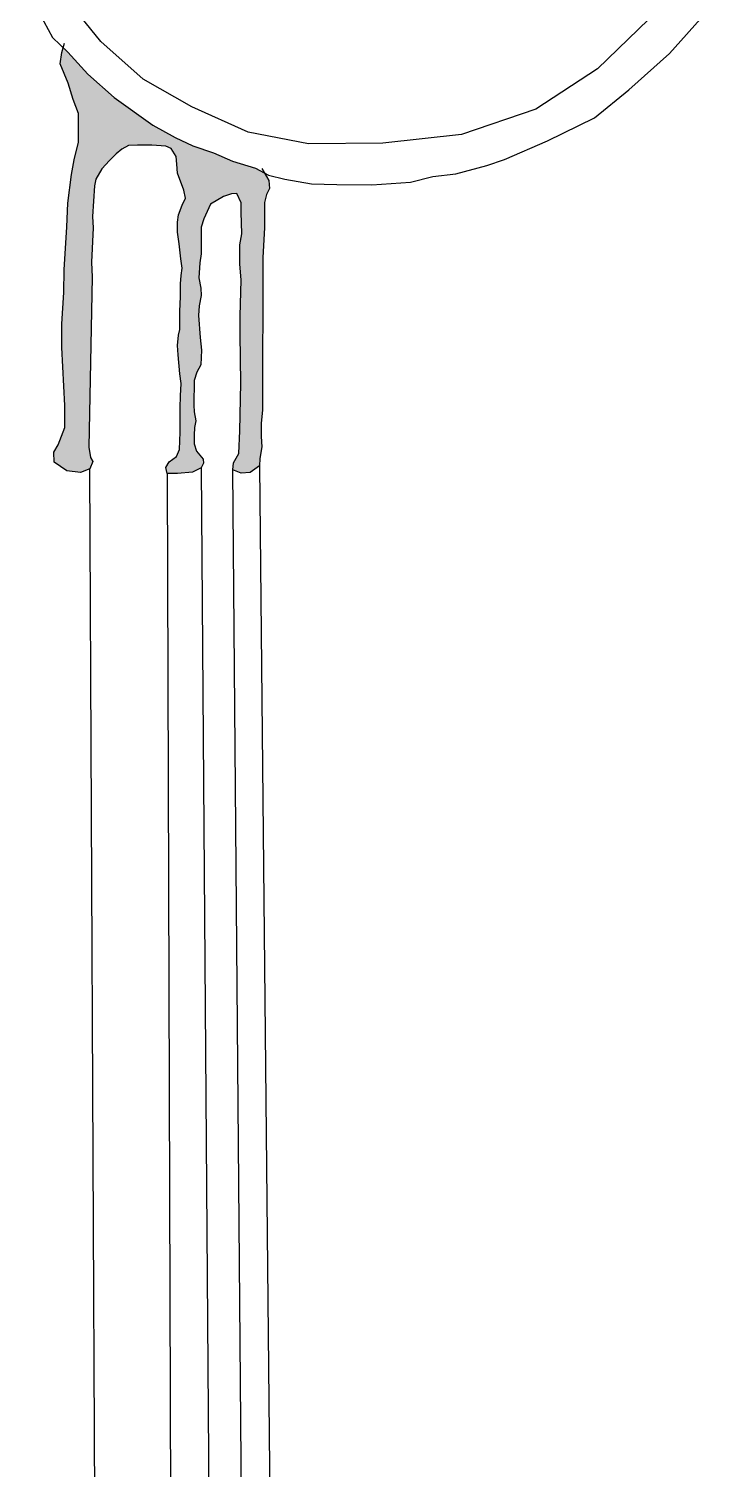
# Model space of a CAD drawing. Header units: millimetres. Extents: x 245 to 515, y 87 to 339.
# Drawn here: x 379.552 to 381.056, y 228.4 to 231.595 of the extents above; entities that cross this region are included whole.
import ezdxf

# ---------------------------------------------------------------- set-up
doc = ezdxf.new("R2010")
doc.units = ezdxf.units.MM
doc.layers.add('çziigi', color=10, linetype='Continuous')

msp = doc.modelspace()

# ---------------------------------------------------------------- hatches: boundary and pattern name
at = {"layer": 'çziigi'}
h = msp.add_hatch(color=256, dxfattribs=at)
h.dxf.hatch_style = 1
h.paths.add_polyline_path([(379.8275, 231.3816), (379.7416, 231.4427), (379.683, 231.4947), (379.6383, 231.543), (379.6282, 231.5529), (379.6255, 231.5424), (379.6216, 231.5178), (379.6393, 231.4748), (379.6501, 231.4386), (379.6624, 231.4071), (379.6624, 231.344), (379.6524, 231.3048), (379.6463, 231.2722), (379.6386, 231.2084), (379.6363, 231.1561), (379.6301, 231.0603), (379.6294, 231.0103), (379.6255, 230.9411), (379.6255, 230.888), (379.6317, 230.7599), (379.6317, 230.7107), (379.6171, 230.6722), (379.6071, 230.6561), (379.6079, 230.6338), (379.6363, 230.6146), (379.6664, 230.6107), (379.6871, 230.6192), (379.6941, 230.6353), (379.6887, 230.6446), (379.6848, 230.6669), (379.6926, 231.0441), (379.6912, 231.0772), (379.695, 231.1538), (379.6936, 231.1787), (379.6979, 231.2468), (379.7008, 231.2616), (379.7142, 231.2845), (379.7309, 231.3032), (379.7458, 231.318), (379.7582, 231.3285), (379.7731, 231.3362), (379.7932, 231.3372), (379.8248, 231.3372), (379.8559, 231.3348), (379.8679, 231.33), (379.8793, 231.3118), (379.8808, 231.2951), (379.8817, 231.275), (379.8961, 231.237), (379.8995, 231.2197), (379.8923, 231.204), (379.8842, 231.1824), (379.8818, 231.1662), (379.8818, 231.1442), (379.8856, 231.1183), (379.8894, 231.0851), (379.8923, 231.0646), (379.8904, 231.0483), (379.8885, 231.0297), (379.8885, 231.001), (379.8875, 230.9692), (379.8875, 230.9448), (379.8875, 230.9281), (379.8842, 230.9157), (379.8818, 230.8927), (379.8837, 230.8721), (379.8871, 230.8298), (379.8904, 230.8083), (379.889, 230.7811), (379.888, 230.7543), (379.888, 230.7189), (379.888, 230.7002), (379.8861, 230.662), (379.8799, 230.6462), (379.8636, 230.6347), (379.8559, 230.6218), (379.8588, 230.6089), (379.8823, 230.6089), (379.9153, 230.6117), (379.9345, 230.6213), (379.9397, 230.6318), (379.9388, 230.6404), (379.9244, 230.6586), (379.9187, 230.6749), (379.9187, 230.6935), (379.9201, 230.7107), (379.923, 230.7256), (379.9191, 230.7452), (379.9182, 230.7605), (379.9191, 230.8152), (379.9249, 230.8334), (379.934, 230.8501), (379.9354, 230.8821), (379.9325, 230.9108), (379.9287, 230.9589), (379.9301, 230.9805), (379.9349, 231.0034), (379.934, 231.0202), (379.9297, 231.0426), (379.9316, 231.0763), (379.9345, 231.0959), (379.9345, 231.115), (379.9345, 231.1375), (379.9345, 231.1552), (379.9402, 231.1739), (379.9555, 231.2064), (379.9842, 231.2231), (380.002, 231.2289), (380.0139, 231.2298), (380.023, 231.2093), (380.023, 231.1887), (380.0245, 231.1402), (380.0206, 231.1163), (380.0202, 231.0742), (380.0235, 231.0374), (380.0211, 230.9587), (380.0211, 230.9176), (380.0225, 230.8088), (380.0206, 230.7031), (380.0178, 230.6533), (380.0063, 230.6328), (380.0048, 230.617), (380.0235, 230.6093), (380.0431, 230.6112), (380.0637, 230.6256), (380.0647, 230.6418), (380.0695, 230.6677), (380.068, 230.6906), (380.0675, 230.7198), (380.0704, 230.7499), (380.0713, 231.0868), (380.075, 231.1543), (380.075, 231.1864), (380.075, 231.2096), (380.0795, 231.2276), (380.0863, 231.241), (380.0848, 231.259), (380.0749, 231.2754), (380.0555, 231.2864), (380.0042, 231.3017), (379.9617, 231.32), (379.9162, 231.3354), (379.8767, 231.3537)])

# ---------------------------------------------------------------- linework, layer by layer
for p, q in [((379.532, 231.7093), (379.6046, 231.576)), ((379.7119, 231.5667), (379.6288, 231.6701)), ((380.9503, 231.6378), (380.8143, 231.5062)), ((380.9744, 231.5407), (381.0559, 231.6317)), ((379.6046, 231.576), (379.6383, 231.543)), ((379.6216, 231.5178), (379.6255, 231.5424)), ((379.6255, 231.5424), (379.6309, 231.5632)), ((379.6383, 231.543), (379.683, 231.4947)), ((379.8057, 231.4837), (379.7119, 231.5667)), ((380.8842, 231.4601), (380.9744, 231.5407)), ((379.6393, 231.4748), (379.6216, 231.5178)), ((379.683, 231.4947), (379.7416, 231.4427)), ((379.9138, 231.4222), (379.8057, 231.4837)), ((380.8143, 231.5062), (380.6774, 231.4168)), ((379.6501, 231.4386), (379.6393, 231.4748)), ((380.808, 231.3978), (380.8842, 231.4601)), ((379.6624, 231.4071), (379.6501, 231.4386)), ((379.7416, 231.4427), (379.8275, 231.3816)), ((380.0389, 231.3661), (379.9138, 231.4222)), ((380.6774, 231.4168), (380.5124, 231.3607)), ((379.6624, 231.344), (379.6624, 231.4071)), ((379.8275, 231.3816), (379.8767, 231.3537)), ((380.7032, 231.3466), (380.808, 231.3978)), ((379.8767, 231.3537), (379.9162, 231.3354)), ((380.1727, 231.3403), (380.0389, 231.3661)), ((380.5124, 231.3607), (380.3377, 231.3413)), ((379.6524, 231.3048), (379.6624, 231.344)), ((379.7458, 231.318), (379.7309, 231.3032)), ((379.7582, 231.3285), (379.7458, 231.318)), ((379.7731, 231.3362), (379.7582, 231.3285)), ((379.7932, 231.3372), (379.7731, 231.3362)), ((379.8248, 231.3372), (379.7932, 231.3372)), ((379.8559, 231.3348), (379.8248, 231.3372)), ((379.8679, 231.33), (379.8559, 231.3348)), ((379.8793, 231.3118), (379.8679, 231.33)), ((379.9162, 231.3354), (379.9617, 231.32)), ((379.9617, 231.32), (380.0042, 231.3017)), ((380.3377, 231.3413), (380.1727, 231.3403)), ((380.6077, 231.3054), (380.7032, 231.3466)), ((379.6463, 231.2722), (379.6524, 231.3048)), ((379.7309, 231.3032), (379.7142, 231.2845)), ((379.8808, 231.2951), (379.8793, 231.3118)), ((379.8817, 231.275), (379.8808, 231.2951)), ((380.0042, 231.3017), (380.0555, 231.2864)), ((380.0555, 231.2864), (380.0841, 231.2702)), ((380.069, 231.2852), (380.0848, 231.259)), ((380.4999, 231.2732), (380.5689, 231.2922)), ((380.5689, 231.2922), (380.6077, 231.3054)), ((379.6386, 231.2084), (379.6463, 231.2722)), ((379.7008, 231.2616), (379.6979, 231.2468)), ((379.7142, 231.2845), (379.7008, 231.2616)), ((379.8961, 231.237), (379.8817, 231.275)), ((380.0841, 231.2702), (380.12, 231.2614)), ((380.0848, 231.259), (380.0863, 231.241)), ((380.12, 231.2614), (380.1794, 231.2512)), ((380.3137, 231.249), (380.3995, 231.2548)), ((380.3995, 231.2548), (380.4486, 231.2673)), ((380.4486, 231.2673), (380.4999, 231.2732)), ((379.6979, 231.2468), (379.6936, 231.1787)), ((379.8995, 231.2197), (379.8961, 231.237)), ((379.9842, 231.2231), (379.9555, 231.2064)), ((380.002, 231.2289), (379.9842, 231.2231)), ((380.0139, 231.2298), (380.002, 231.2289)), ((380.023, 231.2093), (380.0139, 231.2298)), ((380.0795, 231.2276), (380.075, 231.2096)), ((380.0863, 231.241), (380.0795, 231.2276)), ((380.1794, 231.2512), (380.2359, 231.2497)), ((380.2359, 231.2497), (380.3137, 231.249)), ((379.6363, 231.1561), (379.6386, 231.2084)), ((379.8842, 231.1824), (379.8923, 231.204)), ((379.8923, 231.204), (379.8995, 231.2197)), ((379.9555, 231.2064), (379.9402, 231.1739)), ((380.023, 231.1887), (380.023, 231.2093)), ((380.075, 231.2096), (380.075, 231.1864)), ((379.6936, 231.1787), (379.695, 231.1538)), ((379.8818, 231.1662), (379.8842, 231.1824)), ((379.8818, 231.1442), (379.8818, 231.1662)), ((379.9402, 231.1739), (379.9345, 231.1552)), ((380.0245, 231.1402), (380.023, 231.1887)), ((380.075, 231.1864), (380.075, 231.1543)), ((379.6301, 231.0603), (379.6363, 231.1561)), ((379.695, 231.1538), (379.6912, 231.0772)), ((379.8856, 231.1183), (379.8818, 231.1442)), ((379.9345, 231.1552), (379.9345, 231.1375)), ((379.9345, 231.1375), (379.9345, 231.115)), ((380.0206, 231.1163), (380.0245, 231.1402)), ((380.075, 231.1543), (380.0713, 231.0868)), ((379.8894, 231.0851), (379.8856, 231.1183)), ((379.9345, 231.0959), (379.9316, 231.0763)), ((379.9345, 231.115), (379.9345, 231.0959)), ((380.0202, 231.0742), (380.0206, 231.1163)), ((379.6912, 231.0772), (379.6926, 231.0441)), ((379.8923, 231.0646), (379.8894, 231.0851)), ((379.8904, 231.0483), (379.8923, 231.0646)), ((379.9316, 231.0763), (379.9297, 231.0426)), ((380.0235, 231.0374), (380.0202, 231.0742)), ((380.0713, 231.0868), (380.0704, 230.7499)), ((379.6294, 231.0103), (379.6301, 231.0603)), ((379.6926, 231.0441), (379.6848, 230.6669)), ((379.8885, 231.0297), (379.8904, 231.0483)), ((379.8885, 231.001), (379.8885, 231.0297)), ((379.9297, 231.0426), (379.934, 231.0202)), ((380.0211, 230.9587), (380.0235, 231.0374)), ((379.6255, 230.9411), (379.6294, 231.0103)), ((379.8875, 230.9692), (379.8885, 231.001)), ((379.9349, 231.0034), (379.9301, 230.9805)), ((379.934, 231.0202), (379.9349, 231.0034)), ((379.8875, 230.9448), (379.8875, 230.9692)), ((379.9301, 230.9805), (379.9287, 230.9589)), ((379.6255, 230.888), (379.6255, 230.9411)), ((379.8875, 230.9281), (379.8875, 230.9448)), ((379.9287, 230.9589), (379.9325, 230.9108)), ((380.0211, 230.9176), (380.0211, 230.9587)), ((379.8818, 230.8927), (379.8842, 230.9157)), ((379.8842, 230.9157), (379.8875, 230.9281)), ((379.9325, 230.9108), (379.9354, 230.8821)), ((380.0225, 230.8088), (380.0211, 230.9176)), ((379.6317, 230.7599), (379.6255, 230.888)), ((379.8837, 230.8721), (379.8818, 230.8927)), ((379.8871, 230.8298), (379.8837, 230.8721)), ((379.9354, 230.8821), (379.934, 230.8501)), ((379.934, 230.8501), (379.9249, 230.8334)), ((379.8904, 230.8083), (379.8871, 230.8298)), ((379.889, 230.7811), (379.8904, 230.8083)), ((379.9191, 230.8152), (379.9182, 230.7605)), ((379.9249, 230.8334), (379.9191, 230.8152)), ((380.0206, 230.7031), (380.0225, 230.8088)), ((379.888, 230.7543), (379.889, 230.7811)), ((379.6317, 230.7107), (379.6317, 230.7599)), ((379.888, 230.7189), (379.888, 230.7543)), ((379.9182, 230.7605), (379.9191, 230.7452)), ((379.9191, 230.7452), (379.923, 230.7256)), ((380.0704, 230.7499), (380.0675, 230.7198)), ((379.6171, 230.6722), (379.6317, 230.7107)), ((379.888, 230.7002), (379.888, 230.7189)), ((379.9201, 230.7107), (379.9187, 230.6935)), ((379.923, 230.7256), (379.9201, 230.7107)), ((380.0675, 230.7198), (380.068, 230.6906)), ((379.8861, 230.662), (379.888, 230.7002)), ((379.9187, 230.6935), (379.9187, 230.6749)), ((380.0178, 230.6533), (380.0206, 230.7031)), ((380.068, 230.6906), (380.0695, 230.6677)), ((379.6071, 230.6561), (379.6171, 230.6722)), ((379.6079, 230.6338), (379.6071, 230.6561)), ((379.6848, 230.6669), (379.6887, 230.6446)), ((379.8636, 230.6347), (379.8799, 230.6462)), ((379.8799, 230.6462), (379.8861, 230.662)), ((379.9187, 230.6749), (379.9244, 230.6586)), ((379.9244, 230.6586), (379.9388, 230.6404)), ((380.0063, 230.6328), (380.0178, 230.6533)), ((380.0695, 230.6677), (380.0647, 230.6418)), ((379.6363, 230.6146), (379.6079, 230.6338)), ((379.6664, 230.6107), (379.6363, 230.6146)), ((379.6871, 230.6192), (379.6664, 230.6107)), ((379.6941, 230.6353), (379.6871, 230.6192)), ((379.8517, 196.5508), (379.6871, 230.6192)), ((379.6887, 230.6446), (379.6941, 230.6353)), ((379.8559, 230.6218), (379.8636, 230.6347)), ((379.8588, 230.6089), (379.8559, 230.6218)), ((379.9345, 230.6213), (379.9153, 230.6117)), ((379.9397, 230.6318), (379.9345, 230.6213)), ((379.9345, 230.6213), (380.1861, 196.5772)), ((379.9388, 230.6404), (379.9397, 230.6318)), ((380.0048, 230.617), (380.0063, 230.6328)), ((380.2883, 196.6138), (380.0048, 230.617)), ((380.0235, 230.6093), (380.0048, 230.617)), ((380.0637, 230.6256), (380.0431, 230.6112)), ((380.0647, 230.6418), (380.0637, 230.6256)), ((380.0637, 230.6256), (380.4122, 196.5978)), ((379.8588, 230.6089), (379.976, 196.633)), ((379.8823, 230.6089), (379.8588, 230.6089)), ((379.9153, 230.6117), (379.8823, 230.6089)), ((380.0431, 230.6112), (380.0235, 230.6093))]:
    msp.add_line(p, q, dxfattribs=at)

doc.saveas('drawing.dxf')
